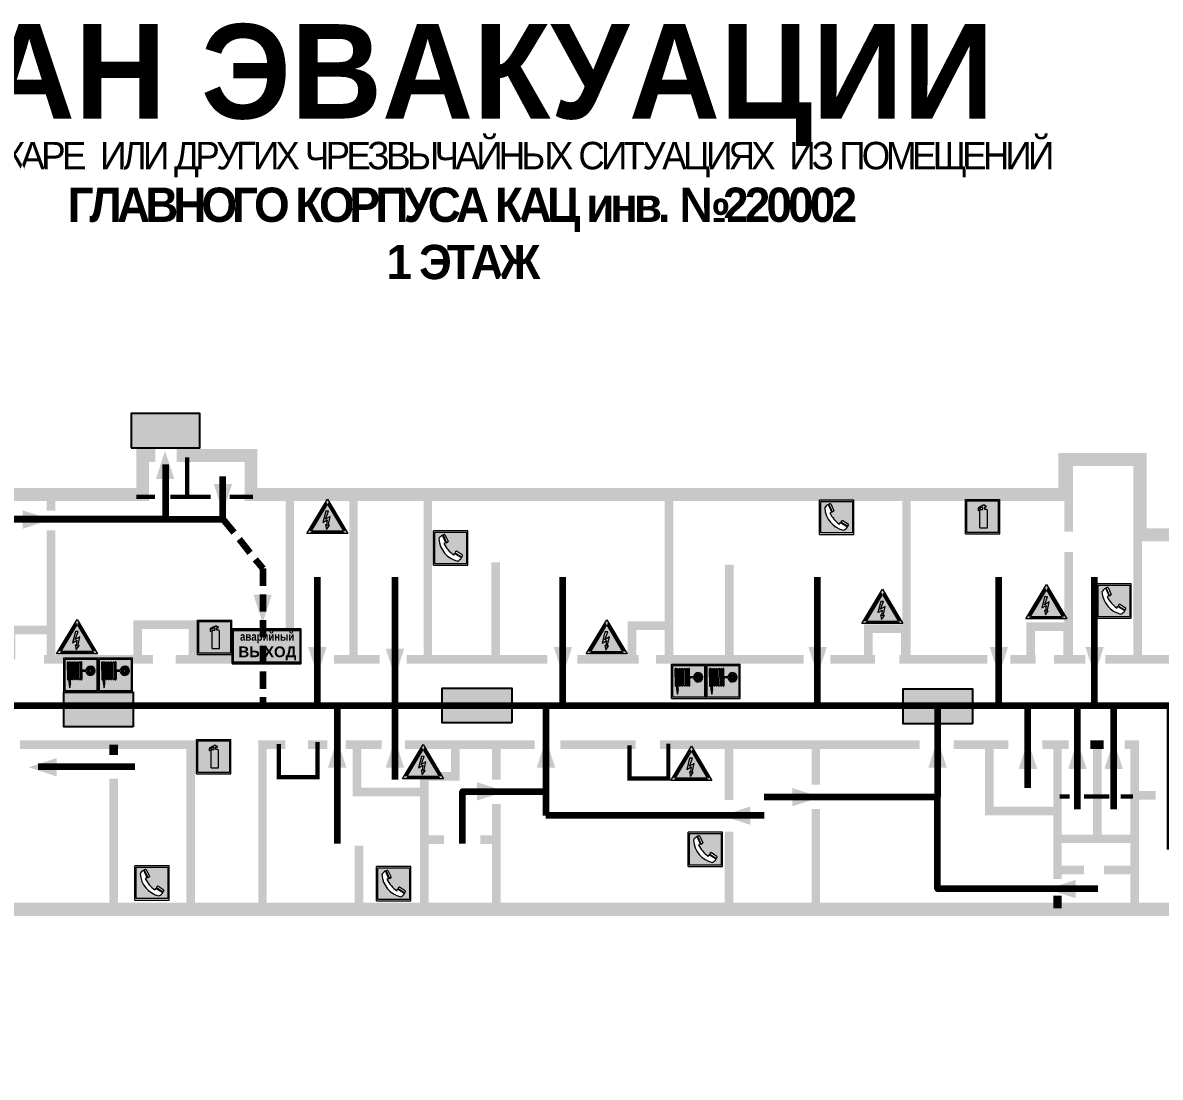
# Model space of a CAD drawing. Header units: millimetres. Extents: x 13810 to 67229, y 12374 to 21950.
# Drawn here: x 27227.8 to 27492.9, y 20007.4 to 20253.2 of the extents above; entities that cross this region are included whole.
import ezdxf

# ---------------------------------------------------------------- set-up
doc = ezdxf.new("R2010")
doc.units = ezdxf.units.MM
doc.linetypes.add('{ Wide Dash }', pattern=[12, 4, -2, 4, -2])
doc.layers.add('План_Штампы', color=7, linetype='Continuous')
doc.styles.add('обычный', font='arial.ttf')

# ---------------------------------------------------------------- blocks, each defined once
blk = doc.blocks.new('A$C7B4425F7')
at = {"true_color": 0xffffff}
blk.add_hatch(color=7, dxfattribs=at).paths.add_polyline_path([(0, 0), (-16, 0), (-16, -8), (0, -8)])
h = blk.add_hatch(color=126)
h.paths.add_polyline_path([(-0.2, -0.2), (-15.8, -0.2), (-15.8, -7.8), (-0.2, -7.8)])
h.paths.add_polyline_path([(-11.76, -2.03), (-11.76, -3.66), (-11.17, -3.66, -0.568275), (-11.17, -6.18), (-12.58, -6.18), (-12.58, -2.03)], flags=16)
h.paths.add_polyline_path([(-13.33, -4.12, -0.495768), (-13.59, -6.18), (-15.03, -6.18), (-15.03, -2.03), (-13.59, -2.03, -0.487973)], flags=16)
h.paths.add_polyline_path([(-10.25, -2.03), (-9.48, -2.03), (-9.48, -6.18), (-10.25, -6.18)], flags=16)
h.paths.add_polyline_path([(-13.84, -3.69), (-14.24, -3.69), (-14.24, -3.03), (-13.9, -3.03, -0.692621)], flags=0)
h.paths.add_polyline_path([(-9.15, -2.03), (-8.4, -2.03), (-8.04, -3.07), (-7.68, -2.03), (-6.93, -2.03), (-7.64, -4.1), (-6.93, -6.18), (-7.68, -6.18), (-8.04, -5.14), (-8.4, -6.18), (-9.15, -6.18), (-8.44, -4.1)], flags=16)
h.paths.add_polyline_path([(-11.76, -4.46), (-11.42, -4.46, -0.692621), (-11.36, -5.12), (-11.76, -5.12)], flags=0)
h.paths.add_polyline_path([(-13.9, -5.2), (-14.24, -5.2), (-14.24, -4.55), (-13.84, -4.55, -0.708038)], flags=0)
edge = h.paths.add_edge_path(flags=16)
edge.add_ellipse((-5.51, -4.08), major_axis=(0, 2.05), ratio=0.586184, start_angle=0, end_angle=360)
edge = h.paths.add_edge_path(flags=0)
edge.add_ellipse((-5.51, -4.08), major_axis=(0, 1.14), ratio=0.454828, start_angle=0, end_angle=360)
h.paths.add_polyline_path([(-4.13, -4.96, 0.377264), (-3.48, -4.52, 0.0555), (-3.16, -2.03), (-1.66, -2.03), (-1.66, -4.96), (-0.96, -4.96), (-0.96, -7.01), (-1.75, -7.01), (-1.75, -6.18), (-3.3, -6.18), (-3.3, -7.02), (-4.13, -7.02)], flags=16)
h.paths.add_polyline_path([(-2.73, -2.91), (-2.28, -2.91), (-2.28, -4.96), (-3.05, -4.96, 0.079136)], flags=0)
at = {"color": 126}
blk.add_lwpolyline([(-16, -8), (0, -8), (0, 0), (-16, 0)], close=True, dxfattribs=at)
blk = doc.blocks.new('A$C32E8229D')
at = {"true_color": 0xffffff}
blk.add_hatch(color=7, dxfattribs=at).paths.add_polyline_path([(0, 0), (0, -8), (16, -8), (16, 0)])
h = blk.add_hatch(color=126)
h.paths.add_polyline_path([(0.2, -0.2), (15.8, -0.2), (15.8, -7.8), (0.2, -7.8)])
h.paths.add_polyline_path([(13.49, -2.05), (12.08, -2.05), (11.37, -2.63, 0.162397), (11.29, -2.84), (11.29, -3.63), (10.35, -3.63), (10.35, -4.05), (11.68, -4.05), (11.68, -3.48), (12.26, -4.28), (11.29, -5.1), (11.29, -6.78), (11.85, -6.78), (11.85, -5.44), (12.8, -4.64), (12.8, -5.94), (14.46, -5.94), (14.46, -5.39), (13.45, -5.39), (13.45, -3.97), (12.46, -2.59), (13.15, -2.59), (13.69, -3.34), (14.18, -3)], flags=16)
h.paths.add_polyline_path([(10.74, -1.82, 1), (11.8, -1.82, 1)], flags=16)
h.paths.add_polyline_path([(9.39, -3.59), (5.99, -3.59), (6.56, -3.03), (5.91, -3.03), (5.1, -3.83), (5.91, -4.64), (6.56, -4.64), (5.99, -4.09), (9.39, -4.09)], flags=16)
h.paths.add_polyline_path([(4.29, -1.08), (1.72, -1.08), (1.72, -6.6), (4.29, -6.6)], flags=16)
at = {"color": 126}
blk.add_lwpolyline([(16, -8), (0, -8), (0, 0), (16, 0)], close=True, dxfattribs=at)
blk = doc.blocks.new('A$C456E1F9C')
at = {"lineweight": 5}
h = blk.add_hatch(color=242, dxfattribs=at)
h.paths.add_polyline_path([(0.51, -1.47), (0.51, -13.26), (12.29, -13.26), (12.29, -1.47)])
h.paths.add_polyline_path([(5.42, -4.95, -0.254479), (4.78, -5.4), (3.52, -2.53, -0.209735), (4.23, -2.4)], flags=16)
h.paths.add_polyline_path([(8.53, -8.6), (10.87, -10.17), (10.54, -10.76), (8.03, -9.13, -0.192251)], flags=16)
h.paths.add_polyline_path([(4.61, -5.49, 0.005518), (3.87, -5.72, 0.128647), (7.49, -10.01, 0.00809), (7.83, -9.33), (10.47, -10.97, -0.16736), (8.99, -12.25, -0.327862), (1.95, -3.95, -0.166952), (3.36, -2.62)], flags=16)
at = {"color": 242, "lineweight": 5}
for p, q in [((0, -13.77), (0, -0.97)), ((12.8, -0.97), (0, -0.97)), ((4.61, -5.49), (3.36, -2.62)), ((3.52, -2.53), (4.78, -5.4)), ((4.23, -2.4), (5.42, -4.95)), ((12.8, -13.77), (12.8, -0.97)), ((7.83, -9.33), (10.47, -10.97)), ((8.03, -9.13), (10.54, -10.76)), ((10.81, -10.12), (8.53, -8.6)), ((10.54, -10.76), (10.8, -10.3)), ((10.8, -10.3), (10.81, -10.12)), ((0, -13.77), (12.8, -13.77))]:
    blk.add_line(p, q, dxfattribs=at)
blk.add_lwpolyline([(0.51, -1.47), (12.29, -1.47), (12.29, -13.26), (0.51, -13.26)], close=True, dxfattribs=at)
for centre, radius, start, end in [((4.59, -5.34), 2.99, 114.2845, 152.1974), ((11.12, -3.31), 9.19, 183.9915, 256.6009), ((4.02, -3.27), 0.891, 76.3284, 123.7092), ((14.98, -39.1), 35.17, 107.1487, 108.4135), ((13.86, -0.94), 11.08, 205.5536, 234.8762), ((4.68, -4.59), 0.824, 276.9621, 334.0723), ((-13.31, 0.8), 23.44, 332.5487, 334.4027), ((8.94, -9.5), 0.989, 114.4092, 157.9388), ((7.87, -9.46), 3, 291.9291, 329.9329)]:
    blk.add_arc(centre, radius, start, end, dxfattribs=at)
blk = doc.blocks.new('A$C37112FD5')
at = {"true_color": 0xf5f5ff}
h = blk.add_hatch(color=7, dxfattribs=at)
h.dxf.hatch_style = 1
h.paths.add_polyline_path([(12.8, -7.4), (0, -7.4), (0, -20.2), (12.8, -20.2)])
h.paths.add_polyline_path([(12.29, -7.91), (12.29, -19.69), (0.51, -19.69), (0.51, -7.91)], flags=16)
h.paths.add_polyline_path([(4.98, -9.04, -0.42597), (5.17, -9.22), (5.17, -12.25), (5.17, -15.29, -0.432244), (4.98, -15.47), (4.83, -15.47, -0.42597), (4.64, -15.29), (4.64, -12.25), (4.64, -9.22, -0.432244), (4.83, -9.04)], flags=0)
h.paths.add_polyline_path([(4.28, -9.22), (4.28, -12.25), (4.28, -15.29, -0.432244), (4.09, -15.47), (3.94, -15.47, -0.42597), (3.75, -15.29), (3.75, -12.25), (3.75, -9.22, -0.432244), (3.94, -9.04), (4.09, -9.04, -0.42597)], flags=0)
h.paths.add_polyline_path([(5.72, -9.04), (5.87, -9.04, -0.42597), (6.06, -9.22), (6.06, -12.25), (6.06, -15.29, -0.432244), (5.87, -15.47), (5.72, -15.47, -0.42597), (5.53, -15.29), (5.53, -12.25), (5.53, -9.22, -0.432244)], flags=0)
h.paths.add_polyline_path([(6.42, -8.9), (6.5, -8.9, -0.42597), (6.69, -9.08), (6.69, -12.03), (8.21, -12.03, -15.824349), (8.21, -12.47), (6.69, -12.47), (6.69, -15.42, -0.432244), (6.5, -15.6), (6.42, -15.6)], flags=0)
h.paths.add_polyline_path([(3.39, -9.22), (3.39, -12.25), (3.39, -15.29, -0.432244), (3.2, -15.47), (3.05, -15.47, -0.42597), (2.85, -15.29), (2.85, -12.25), (2.85, -9.22, -0.432244), (3.05, -9.04), (3.2, -9.04, -0.42597)], flags=0)
h.paths.add_polyline_path([(2.5, -9.22), (2.5, -16.71), (1.96, -16.71), (1.96, -9.22, -0.432244), (2.15, -9.04), (2.31, -9.04, -0.42597)], flags=0)
h.paths.add_polyline_path([(1.61, -8.9), (1.61, -15.6), (1.57, -15.6, -0.42597), (1.37, -15.42), (1.37, -12.03), (1.37, -9.09, -0.432244), (1.57, -8.9)], flags=0)
h.paths.add_polyline_path([(9.76, -10.81), (9.76, -12.03), (8.49, -12.03, -0.336371)], flags=0)
h.paths.add_polyline_path([(8.49, -12.47), (9.76, -12.47), (9.76, -13.7, -0.336371)], flags=0)
h.paths.add_polyline_path([(10.11, -10.81, -0.336371), (11.38, -12.03), (10.11, -12.03)], flags=0)
h.paths.add_polyline_path([(10.11, -12.47), (11.38, -12.47, -0.336371), (10.11, -13.7)], flags=0)
h.paths.add_polyline_path([(2.5, -16.84), (2.5, -17.05), (1.97, -17.05), (1.97, -16.84)], flags=0)
h.paths.add_polyline_path([(2.5, -17.24, -0.033778), (2.24, -18.6, -0.033778), (1.97, -17.24)], flags=0)
h = blk.add_hatch(color=242)
h.dxf.hatch_style = 1
h.paths.add_polyline_path([(12.29, -7.91), (0.51, -7.91), (0.51, -19.69), (12.29, -19.69)])
h.paths.add_polyline_path([(6.42, -15.6), (6.42, -8.9), (6.5, -8.9, -0.42597), (6.69, -9.08), (6.69, -12.03), (8.21, -12.03, -15.824349), (8.21, -12.47), (6.69, -12.47), (6.69, -15.42, -0.432244), (6.5, -15.6)], flags=16)
h.paths.add_polyline_path([(5.87, -15.47), (5.72, -15.47, -0.42597), (5.53, -15.29), (5.53, -12.25), (5.53, -9.22, -0.432244), (5.72, -9.04), (5.87, -9.04, -0.42597), (6.06, -9.22), (6.06, -12.25), (6.06, -15.29, -0.432244)], flags=16)
h.paths.add_polyline_path([(4.98, -15.47), (4.83, -15.47, -0.42597), (4.64, -15.29), (4.64, -12.25), (4.64, -9.22, -0.432244), (4.83, -9.04), (4.98, -9.04, -0.42597), (5.17, -9.22), (5.17, -12.25), (5.17, -15.29, -0.432244)], flags=16)
h.paths.add_polyline_path([(4.09, -15.47), (3.94, -15.47, -0.42597), (3.75, -15.29), (3.75, -12.25), (3.75, -9.22, -0.432244), (3.94, -9.04), (4.09, -9.04, -0.42597), (4.28, -9.22), (4.28, -12.25), (4.28, -15.29, -0.432244)], flags=16)
h.paths.add_polyline_path([(3.2, -15.47), (3.05, -15.47, -0.42597), (2.85, -15.29), (2.85, -12.25), (2.85, -9.22, -0.432244), (3.05, -9.04), (3.2, -9.04, -0.42597), (3.39, -9.22), (3.39, -12.25), (3.39, -15.29, -0.432244)], flags=16)
h.paths.add_polyline_path([(2.5, -17.05), (1.97, -17.05), (1.97, -16.84), (2.5, -16.84)], flags=16)
h.paths.add_polyline_path([(2.5, -17.24, -0.033778), (2.24, -18.6, -0.033778), (1.97, -17.24)], flags=16)
h.paths.add_polyline_path([(2.5, -16.71), (1.96, -16.71), (1.96, -9.22, -0.432244), (2.15, -9.04), (2.31, -9.04, -0.42597), (2.5, -9.22)], flags=16)
h.paths.add_polyline_path([(1.61, -15.6), (1.57, -15.6, -0.42597), (1.37, -15.42), (1.37, -12.03), (1.37, -9.09, -0.432244), (1.57, -8.9), (1.61, -8.9)], flags=16)
h.paths.add_polyline_path([(8.49, -12.47), (9.76, -12.47), (9.76, -13.7, -0.336371)], flags=0)
h.paths.add_polyline_path([(10.11, -13.7), (10.11, -12.47), (11.38, -12.47, -0.336371)], flags=0)
h.paths.add_polyline_path([(8.49, -12.03, -0.336371), (9.76, -10.81), (9.76, -12.03)], flags=0)
h.paths.add_polyline_path([(10.11, -12.03), (10.11, -10.81, -0.336371), (11.38, -12.03)], flags=0)
h = blk.add_hatch(color=7, dxfattribs=at)
h.dxf.hatch_style = 1
h.paths.add_polyline_path([(1.61, -8.9), (1.57, -8.9, 0.432244), (1.37, -9.09), (1.37, -12.03), (1.37, -15.42, 0.42597), (1.57, -15.6), (1.61, -15.6)])
h.paths.add_polyline_path([(2.5, -9.22, 0.42597), (2.31, -9.04), (2.15, -9.04, 0.432244), (1.96, -9.22), (1.96, -16.71), (2.5, -16.71)])
h.paths.add_polyline_path([(2.5, -16.84), (1.97, -16.84), (1.97, -17.05), (2.5, -17.05)])
h.paths.add_polyline_path([(2.5, -17.24), (1.97, -17.24, 0.033778), (2.24, -18.6, 0.033778)])
h.paths.add_polyline_path([(3.39, -12.25), (3.39, -9.22, 0.42597), (3.2, -9.04), (3.05, -9.04, 0.432244), (2.85, -9.22), (2.85, -12.25), (2.85, -15.29, 0.42597), (3.05, -15.47), (3.2, -15.47, 0.432244), (3.39, -15.29)])
h.paths.add_polyline_path([(4.28, -12.25), (4.28, -9.22, 0.42597), (4.09, -9.04), (3.94, -9.04, 0.432244), (3.75, -9.22), (3.75, -12.25), (3.75, -15.29, 0.42597), (3.94, -15.47), (4.09, -15.47, 0.432244), (4.28, -15.29)])
h.paths.add_polyline_path([(5.17, -12.25), (5.17, -9.22, 0.42597), (4.98, -9.04), (4.83, -9.04, 0.432244), (4.64, -9.22), (4.64, -12.25), (4.64, -15.29, 0.42597), (4.83, -15.47), (4.98, -15.47, 0.432244), (5.17, -15.29)])
h.paths.add_polyline_path([(6.06, -12.25), (6.06, -9.22, 0.42597), (5.87, -9.04), (5.72, -9.04, 0.432244), (5.53, -9.22), (5.53, -12.25), (5.53, -15.29, 0.42597), (5.72, -15.47), (5.87, -15.47, 0.432244), (6.06, -15.29)])
h.paths.add_polyline_path([(6.69, -12.47), (8.21, -12.47, 15.824349), (8.21, -12.03), (6.69, -12.03), (6.69, -9.08, 0.42597), (6.5, -8.9), (6.42, -8.9), (6.42, -15.6), (6.5, -15.6, 0.432244), (6.69, -15.42)])
h.paths.add_polyline_path([(8.49, -12.47), (9.76, -12.47), (9.76, -13.7, -0.336371)], flags=16)
h.paths.add_polyline_path([(8.49, -12.03, -0.336371), (9.76, -10.81), (9.76, -12.03)], flags=16)
h.paths.add_polyline_path([(10.11, -12.47), (11.38, -12.47, -0.336371), (10.11, -13.7)], flags=16)
h.paths.add_polyline_path([(10.11, -12.03), (10.11, -10.81, -0.336371), (11.38, -12.03)], flags=16)
h = blk.add_hatch(color=242)
h.dxf.hatch_style = 1
h.paths.add_polyline_path([(9.76, -10.81, 0.336371), (8.49, -12.03), (9.76, -12.03)])
h.paths.add_polyline_path([(10.11, -10.81), (10.11, -12.03), (11.38, -12.03, 0.336371)])
h.paths.add_polyline_path([(11.38, -12.47), (10.11, -12.47), (10.11, -13.7, 0.336371)])
h.paths.add_polyline_path([(9.76, -12.47), (8.49, -12.47, 0.336371), (9.76, -13.7)])
at = {"color": 242, "lineweight": 5}
for p, q in [((0, -20.2), (0, -7.4)), ((0, -7.4), (12.8, -7.4)), ((12.8, -20.2), (12.8, -7.4)), ((1.37, -12.03), (1.37, -9.08)), ((1.37, -12.03), (1.37, -15.42)), ((1.57, -8.9), (1.61, -8.9)), ((1.61, -8.9), (1.61, -15.6)), ((1.96, -16.71), (1.96, -9.22)), ((2.15, -9.04), (2.31, -9.04)), ((2.5, -16.71), (2.5, -9.22)), ((2.85, -12.25), (2.85, -9.22)), ((2.85, -12.25), (2.85, -15.29)), ((3.05, -9.04), (3.2, -9.04)), ((3.39, -12.25), (3.39, -9.22)), ((3.39, -12.25), (3.39, -15.29)), ((3.75, -12.25), (3.75, -9.22)), ((3.75, -12.25), (3.75, -15.29)), ((3.94, -9.04), (4.09, -9.04)), ((4.28, -12.25), (4.28, -9.22)), ((4.28, -12.25), (4.28, -15.29)), ((4.64, -12.25), (4.64, -9.22)), ((4.64, -12.25), (4.64, -15.29)), ((4.83, -9.04), (4.98, -9.04)), ((5.17, -12.25), (5.17, -9.22)), ((5.17, -12.25), (5.17, -15.29)), ((5.53, -12.25), (5.53, -9.22)), ((5.53, -12.25), (5.53, -15.29)), ((5.72, -9.04), (5.87, -9.04)), ((6.06, -12.25), (6.06, -9.22)), ((6.06, -12.25), (6.06, -15.29)), ((6.42, -8.9), (6.42, -15.6)), ((6.5, -8.9), (6.42, -8.9)), ((6.69, -12.03), (6.69, -9.08)), ((8.21, -12.03), (6.69, -12.03)), ((8.21, -12.47), (6.69, -12.47)), ((6.69, -12.47), (6.69, -15.42)), ((9.76, -12.03), (8.49, -12.03)), ((9.76, -12.47), (8.49, -12.47)), ((9.76, -10.81), (9.76, -12.03)), ((9.76, -12.47), (9.76, -13.7)), ((10.11, -10.81), (10.11, -12.03)), ((11.38, -12.03), (10.11, -12.03)), ((11.38, -12.47), (10.11, -12.47)), ((10.11, -12.47), (10.11, -13.7)), ((1.57, -15.6), (1.61, -15.6)), ((1.96, -16.71), (2.5, -16.71)), ((1.97, -16.84), (2.5, -16.84)), ((1.97, -17.05), (1.97, -16.84)), ((2.5, -16.84), (2.5, -17.05)), ((3.05, -15.47), (3.2, -15.47)), ((3.94, -15.47), (4.09, -15.47)), ((4.83, -15.47), (4.98, -15.47)), ((5.72, -15.47), (5.87, -15.47)), ((6.42, -15.6), (6.5, -15.6)), ((0, -20.2), (12.8, -20.2)), ((2.5, -17.05), (1.97, -17.05)), ((1.97, -17.24), (2.5, -17.24))]:
    blk.add_line(p, q, dxfattribs=at)
blk.add_lwpolyline([(0.51, -7.91), (12.29, -7.91), (12.29, -19.69), (0.51, -19.69)], close=True, dxfattribs=at)
for centre, radius, start, end in [((1.56, -9.09), 0.182, 87.1027, 180.6071), ((2.15, -9.22), 0.182, 87.1027, 180.6071), ((2.32, -9.22), 0.182, 359.3929, 92.8973), ((3.04, -9.22), 0.182, 87.1027, 180.6071), ((3.21, -9.22), 0.182, 359.3929, 92.8973), ((3.93, -9.22), 0.182, 87.1027, 180.6071), ((4.1, -9.22), 0.182, 359.3929, 92.8973), ((4.82, -9.22), 0.182, 87.1027, 180.6071), ((4.99, -9.22), 0.182, 359.3929, 92.8973), ((5.71, -9.22), 0.182, 87.1027, 180.6071), ((5.88, -9.22), 0.182, 359.3929, 92.8973), ((6.51, -9.09), 0.182, 359.3929, 92.8973), ((9.93, -12.25), 1.74, 187.2319, 172.7681), ((9.93, -12.25), 1.46, 96.9927, 171.3585), ((9.93, -12.25), 1.46, 188.6415, 263.0073), ((9.93, -12.25), 1.46, 8.6415, 83.0073), ((9.93, -12.25), 1.46, 276.9927, 351.3585), ((1.56, -15.42), 0.182, 179.3929, 272.8973), ((3.04, -15.29), 0.182, 179.3929, 272.8973), ((3.21, -15.29), 0.182, 267.1027, 0.6071), ((3.93, -15.29), 0.182, 179.3929, 272.8973), ((4.1, -15.29), 0.182, 267.1027, 0.6071), ((4.82, -15.29), 0.182, 179.3929, 272.8973), ((4.99, -15.29), 0.182, 267.1027, 0.6071), ((5.71, -15.29), 0.182, 179.3929, 272.8973), ((5.88, -15.29), 0.182, 267.1027, 0.6071), ((6.51, -15.42), 0.182, 267.1027, 0.6071), ((12.17, -15.98), 10.27, 187.041, 194.7793), ((-7.7, -15.98), 10.27, 345.2207, 352.959)]:
    blk.add_arc(centre, radius, start, end, dxfattribs=at)
blk = doc.blocks.new('A$C3AD82952')
at = {"true_color": 0xf5f5ff}
h = blk.add_hatch(color=7, dxfattribs=at)
h.dxf.hatch_style = 1
h.paths.add_polyline_path([(8.21, 8.73, 0.414214), (7.89, 9.05), (7.22, 9.05), (7.22, 9.92), (7.59, 9.92, 1), (7.57, 10.36), (7.22, 10.36), (7.22, 10.6), (6.43, 10.6), (6.43, 10.36), (6.01, 10.36), (4.74, 9.59), (4.74, 8.69), (4.98, 8.73), (4.98, 9.26), (6.12, 9.91), (6.43, 9.91), (6.43, 9.05), (5.76, 9.05, 0.414214), (5.44, 8.73), (5.44, 2.2), (8.21, 2.2)], flags=0)
h.paths.add_polyline_path([(12.8, 12.8), (0, 12.8), (0, 0), (12.8, 0)])
h.paths.add_polyline_path([(0.51, 12.29), (12.29, 12.29), (12.29, 0.51), (0.51, 0.51)], flags=16)
h.paths.add_polyline_path([(4.74, 9.59), (6.01, 10.36), (6.43, 10.36), (6.43, 10.6), (7.22, 10.6), (7.22, 10.36), (7.59, 10.36, -0.94586), (7.59, 9.92), (7.22, 9.92), (7.22, 9.05), (7.89, 9.05, -0.414214), (8.21, 8.73), (8.21, 2.2), (5.44, 2.2), (5.44, 8.73, -0.414214), (5.76, 9.05), (6.43, 9.05), (6.43, 9.91), (6.12, 9.91), (4.98, 9.26), (4.98, 8.73), (4.74, 8.69)], flags=0)
h = blk.add_hatch(color=242)
h.dxf.hatch_style = 1
h.paths.add_polyline_path([(12.29, 12.29), (0.51, 12.29), (0.51, 0.51), (12.29, 0.51)])
h.paths.add_polyline_path([(4.74, 8.69), (4.74, 9.59), (6.01, 10.36), (6.43, 10.36), (6.43, 10.6), (7.22, 10.6), (7.22, 10.36), (7.59, 10.36, -0.94586), (7.59, 9.92), (7.22, 9.92), (7.22, 9.05), (7.89, 9.05, -0.414214), (8.21, 8.73), (8.21, 2.2), (5.44, 2.2), (5.44, 8.73, -0.414214), (5.76, 9.05), (6.43, 9.05), (6.43, 9.91), (6.12, 9.91), (4.98, 9.26), (4.98, 8.73)], flags=16)
h = blk.add_hatch(color=7, dxfattribs=at)
h.dxf.hatch_style = 1
h.paths.add_polyline_path([(8.21, 8.73, 0.414214), (7.89, 9.05), (7.22, 9.05), (7.22, 9.92), (7.59, 9.92, 1), (7.57, 10.36), (7.22, 10.36), (7.22, 10.6), (6.43, 10.6), (6.43, 10.36), (6.01, 10.36), (4.74, 9.59), (4.74, 8.69), (4.98, 8.73), (4.98, 9.26), (6.12, 9.91), (6.43, 9.91), (6.43, 9.05), (5.76, 9.05, 0.414214), (5.44, 8.73), (5.44, 2.2), (8.21, 2.2)])
at = {"color": 242, "lineweight": 5}
for p, q in [((0, 0), (0, 12.8)), ((0, 12.8), (12.8, 12.8)), ((12.8, 0), (12.8, 12.8)), ((6.01, 10.36), (4.74, 9.59)), ((4.74, 9.59), (4.74, 8.69)), ((4.74, 8.69), (4.98, 8.73)), ((4.98, 9.26), (6.12, 9.91)), ((4.98, 8.73), (4.98, 9.26)), ((5.44, 2.2), (5.44, 8.73)), ((5.76, 9.05), (6.43, 9.05)), ((6.01, 10.36), (6.43, 10.36)), ((6.12, 9.91), (6.43, 9.91)), ((7.22, 10.6), (6.43, 10.6)), ((6.43, 10.6), (6.43, 10.36)), ((6.43, 9.91), (6.43, 9.05)), ((7.22, 10.36), (7.22, 10.6)), ((7.59, 10.36), (7.22, 10.36)), ((7.22, 9.05), (7.22, 9.92)), ((7.59, 9.92), (7.22, 9.92)), ((7.89, 9.05), (7.22, 9.05)), ((8.21, 2.2), (8.21, 8.73)), ((0, 0), (12.8, 0)), ((5.44, 2.2), (8.21, 2.2))]:
    blk.add_line(p, q, dxfattribs=at)
blk.add_lwpolyline([(0.51, 12.29), (12.29, 12.29), (12.29, 0.51), (0.51, 0.51)], close=True, dxfattribs=at)
for centre, radius, start, end in [((5.76, 8.73), 0.32, 90, 180), ((7.58, 10.14), 0.223, 273.1875, 86.8125), ((7.89, 8.73), 0.32, 0, 90)]:
    blk.add_arc(centre, radius, start, end, dxfattribs=at)
blk = doc.blocks.new('A$C3E6D3DDE')
at = {"lineweight": 5}
h = blk.add_hatch(color=40, dxfattribs=at)
h.paths.add_polyline_path([(24.1, 1.45), (16.46, -11.35), (31.74, -11.35)])
h.paths.add_polyline_path([(24.09, -0.46), (30.03, -10.41), (18.14, -10.41)], flags=16)
h.paths.add_polyline_path([(24.54, -3.08), (23.41, -6.02), (25.13, -5.01), (24.33, -8.5), (24.82, -8.27), (23.79, -9.86), (23.4, -8.04), (23.8, -8.43), (24.04, -6.29), (22.39, -7.25), (23.44, -3.08)], flags=0)
h = blk.add_hatch(color=256, dxfattribs=at)
h.paths.add_polyline_path([(24.37, 0.03, 0.567511), (23.82, 0.03), (17.59, -10.4, 0.582454), (17.86, -10.88), (30.32, -10.88, 0.582149), (30.6, -10.4)])
h.paths.add_polyline_path([(24.09, -0.46), (18.14, -10.41), (30.03, -10.41)], flags=16)
h.paths.add_polyline_path([(24.54, -3.08), (23.41, -6.02), (25.13, -5.01), (24.33, -8.5), (24.82, -8.27), (23.79, -9.86), (23.4, -8.04), (23.8, -8.43), (24.04, -6.29), (22.39, -7.25), (23.44, -3.08)], flags=0)
h = blk.add_hatch(color=40, dxfattribs=at)
h.paths.add_polyline_path([(24.09, -0.46), (18.14, -10.41), (30.03, -10.41)])
h.paths.add_polyline_path([(24.82, -8.27), (23.79, -9.86), (23.4, -8.04), (23.8, -8.43), (24.04, -6.29), (22.39, -7.25), (23.44, -3.08), (24.54, -3.08), (23.41, -6.02), (25.13, -5.01), (24.33, -8.5)], flags=16)
at = {"color": 40, "lineweight": 5}
for p, q in [((16.46, -11.35), (24.1, 1.45)), ((24.1, 1.45), (31.74, -11.35))]:
    blk.add_line(p, q, dxfattribs=at)
at = {"lineweight": 5}
for p, q in [((17.59, -10.4), (23.82, 0.03)), ((24.37, 0.03), (30.6, -10.4)), ((18.14, -10.41), (24.09, -0.46)), ((23.44, -3.08), (22.39, -7.25)), ((23.41, -6.02), (24.54, -3.08)), ((24.54, -3.08), (23.44, -3.08)), ((24.09, -0.46), (30.03, -10.41)), ((22.39, -7.25), (24.04, -6.29)), ((23.8, -8.43), (23.4, -8.04)), ((23.4, -8.04), (23.79, -9.86)), ((25.13, -5.01), (23.41, -6.02)), ((23.79, -9.86), (24.82, -8.27)), ((24.04, -6.29), (23.8, -8.43)), ((24.33, -8.5), (25.13, -5.01)), ((24.82, -8.27), (24.33, -8.5)), ((17.86, -10.88), (30.32, -10.88)), ((18.14, -10.41), (30.03, -10.41))]:
    blk.add_line(p, q, dxfattribs=at)
at = {"color": 50, "lineweight": 5}
blk.add_line((31.74, -11.35), (16.46, -11.35), dxfattribs=at)
blk = doc.blocks.new('A$C41C009D9')
at = {"true_color": 0xffffff}
blk.add_hatch(color=7, dxfattribs=at).paths.add_polyline_path([(0, 8), (-16, 8), (-16, 0), (0, 0)])
h = blk.add_hatch(color=126)
h.dxf.hatch_style = 1
h.paths.add_polyline_path([(-15.8, 7.8), (-15.8, 0.2), (-0.2, 0.2), (-0.2, 7.8)])
at = {"color": 126}
for points in [[(-16, 0), (0, 0), (0, 8), (-16, 8)], [(-16, 0), (0, 0), (0, 8), (-16, 8)], [(-15.8, 7.8), (-0.2, 7.8), (-0.2, 0.2), (-15.8, 0.2)]]:
    blk.add_lwpolyline(points, close=True, dxfattribs=at)
at = {"color": 7, "true_color": 0xffffff, "insert": (-15.8, 7.3), "char_height": 2.5, "width": 15.5999, "attachment_point": 1, "style": 'обычный'}
blk.add_mtext('\\pi1.6133;{\\fArial|b1|i0|c204|p34;\\H0.8x;\\W0.8;аварийный\\H1.25x;\\W1;\\P\\pi1.2327;ВЫХОД}', dxfattribs=at)

msp = doc.modelspace()

# ---------------------------------------------------------------- linework, layer by layer
at = {"lineweight": 100}
for points, const_width, elevation in [([(27258.76, 20152.3), (27255.8, 20152.3), (27255.8, 20143.23), (27109, 20143.23), (27109, 20162.68), (27140.18, 20162.68), (27140.18, 20164.17)], 3, 3), ([(27101.19, 20025.47), (27126.15, 20025.47), (27126.15, 20016.61), (27143.11, 20016.61), (27143.11, 20046.48), (27546.81, 20046.48), (27546.81, 20008.9), (27604.86, 20008.9), (27604.86, 20101.61), (27554.21, 20101.61), (27554.21, 20151.4), (27550.98, 20151.4)], 3, 3), ([(27544.18, 20151.4), (27533.88, 20151.4), (27533.88, 20133.81), (27488.27, 20133.81), (27488.27, 20151.4), (27470.67, 20151.4), (27470.67, 20143.23), (27281.05, 20143.23), (27281.05, 20152.3), (27263.75, 20152.3)], 3, 3), ([(27487.66, 20151.4), (27487.66, 20104.83)], 2, 3), ([(27234.43, 20143.23), (27234.43, 20139.49)], 2, 3), ([(27290.08, 20104.83), (27290.08, 20143.23)], 2, 6), ([(27322.24, 20104.83), (27322.24, 20143.32)], 2, 3), ([(27433.77, 20104.83), (27433.77, 20143.26)], 2, 3), ([(27304.91, 20104.83), (27304.91, 20142.41)], 2, 3), ([(27378.43, 20104.83), (27378.43, 20142.98)], 2, 3), ([(27234.43, 20105.49), (27234.43, 20134.9)], 2, 3), ([(27338.06, 20104.83), (27338.06, 20127.46)], 2, 3), ([(27392.48, 20104.83), (27392.48, 20126.86)], 2, 3), ([(27480.1, 20104.83), (27504.85, 20104.83), (27504.85, 20117.47)], 2, 3), ([(27225.09, 20104.83), (27225.09, 20111.66), (27234.43, 20111.66), (27234.43, 20115.95)], 2, 3), ([(27254.61, 20105.85), (27254.61, 20112.89), (27267.52, 20112.89), (27267.52, 20105.19)], 2, 3), ([(27369.83, 20105.85), (27369.83, 20112.68), (27378.41, 20112.68), (27378.41, 20105.2)], 2, 3), ([(27424.9, 20105.15), (27424.9, 20111.98), (27433.48, 20111.98), (27433.48, 20104.49)], 2, 3), ([(27462.73, 20105.6), (27462.73, 20112.43), (27471.31, 20112.43), (27471.31, 20104.94)], 2, 3), ([(27232.82, 20104.83), (27258.17, 20104.83)], 2, 3), ([(27263.5, 20104.83), (27281.75, 20104.83)], 2, 3), ([(27286.91, 20104.83), (27292.4, 20104.83)], 2, 3), ([(27300.38, 20104.83), (27311.01, 20104.83)], 2, 3), ([(27317.29, 20104.83), (27350.08, 20104.83)], 2, 3), ([(27357.06, 20104.83), (27371.35, 20104.83)], 2, 3), ([(27375.42, 20104.83), (27409.79, 20104.83)], 2, 3), ([(27416.02, 20104.83), (27426.41, 20104.83)], 2, 3), ([(27432.08, 20104.83), (27452.61, 20104.83)], 2, 3), ([(27457.97, 20104.83), (27463.85, 20104.83)], 2, 3), ([(27468.13, 20104.83), (27475.45, 20104.83)], 2, 3), ([(27227.2, 20084.93), (27267, 20084.93), (27267, 20046.67)], 2, 3), ([(27249.03, 20084.93), (27249.03, 20082.53)], 2, 3), ([(27283.71, 20046.67), (27283.71, 20084.93), (27289.03, 20084.93)], 2, 3), ([(27294.34, 20084.93), (27298.81, 20084.93)], 2, 3), ([(27303.11, 20084.93), (27311.51, 20084.93)], 2, 3), ([(27305.73, 20084.93), (27305.73, 20073.9), (27321.45, 20073.9), (27321.45, 20077.55), (27328.64, 20077.55), (27328.64, 20084.93)], 2, 3), ([(27316.95, 20084.93), (27347.11, 20084.93)], 2, 3), ([(27338.23, 20084.93), (27338.23, 20076.78)], 2, 3), ([(27353.13, 20084.93), (27370.68, 20084.93)], 2, 3), ([(27376.36, 20084.93), (27436.82, 20084.93)], 2, 3), ([(27392.44, 20084.93), (27392.44, 20072.06)], 2, 3), ([(27412.65, 20084.93), (27412.65, 20075.6)], 2, 3), ([(27444.76, 20084.93), (27457.52, 20084.93)], 2, 3), ([(27453.08, 20084.93), (27453.08, 20069.48), (27468.59, 20069.48)], 2, 3), ([(27465.46, 20084.93), (27471.53, 20084.93)], 2, 3), ([(27468.96, 20084.93), (27468.96, 20053.62)], 2, 3), ([(27476.61, 20084.93), (27479.74, 20084.93)], 2, 3), ([(27478.22, 20084.93), (27478.22, 20062.98)], 2, 3), ([(27484.59, 20084.93), (27486.97, 20084.93), (27486.97, 20046.42)], 2, 3), ([(27249.03, 20077.01), (27249.03, 20047.1)], 2, 3), ([(27321.45, 20073.9), (27321.45, 20045.99)], 2, 3), ([(27486.97, 20073.14), (27491.83, 20073.14)], 2, 3), ([(27334.51, 20062.8), (27338.23, 20062.8), (27338.23, 20071.11)], 2, 3), ([(27412.65, 20069.93), (27412.65, 20046.55)], 2, 3), ([(27392.44, 20064.62), (27392.44, 20046.37)], 2, 3), ([(27321.45, 20062.8), (27326.01, 20062.8)], 2, 3), ([(27338.23, 20062.8), (27338.23, 20046.34)], 2, 3), ([(27468.16, 20062.98), (27486.97, 20062.98)], 2, 3), ([(27468.96, 20055.7), (27475.16, 20055.7)], 2, 3), ([(27486.97, 20055.7), (27479.78, 20055.7)], 2, 3), ([(27468.96, 20049.72), (27468.96, 20046.75)], 2, 3), ([(27142.51, 20047.11), (27576.66, 20047.11), (27576.66, 20037.02)], 2, 3)]:
    msp.add_lwpolyline(points, dxfattribs=dict(at, const_width=const_width, elevation=elevation))
for points, const_width in [([(27266.17, 20142.72), (27266.17, 20151.88)], 1), ([(27471.55, 20150.77), (27471.55, 20134.6)], 2), ([(27254.32, 20142.72), (27258.65, 20142.72)], 1), ([(27262.27, 20142.72), (27271.66, 20142.72)], 1), ([(27276.07, 20142.72), (27281.53, 20142.72)], 1), ([(27471.55, 20129.81), (27471.55, 20104.83)], 2), ([(27287.5, 20085.08), (27287.5, 20077.37), (27296.52, 20077.37), (27296.52, 20085.54)], 1), ([(27369.26, 20084.73), (27369.26, 20077.02), (27378.28, 20077.02), (27378.28, 20085.19)], 1), ([(27469.45, 20072.86), (27471.78, 20072.86)], 1), ([(27475.17, 20072.86), (27481.04, 20072.86)], 1), ([(27483.67, 20072.86), (27486.53, 20072.86)], 1), ([(27306.18, 20047.23), (27306.18, 20061.38)], 2)]:
    msp.add_lwpolyline(points, dxfattribs=dict(at, const_width=const_width))
at = {"color": 126, "lineweight": 100, "true_color": 0x008754}
for points in [[(27261.09, 20150.26), (27261.09, 20137.46), (27221.77, 20137.46), (27274.5, 20137.46), (27274.5, 20147.44)], [(27296.5, 20094.05), (27296.5, 20123.98)], [(27314.56, 20123.98), (27314.56, 20076.79)], [(27353.71, 20094.05), (27353.71, 20123.98)], [(27413.07, 20094.05), (27413.07, 20123.98)], [(27455.3, 20094.05), (27455.3, 20123.98)], [(27477.62, 20094.05), (27477.62, 20123.98)], [(27097.71, 20094.05), (27495.1, 20094.05), (27495.1, 20060.52)], [(27301.1, 20094.05), (27301.1, 20061.9)], [(27349.76, 20094.05), (27349.76, 20068.42)], [(27441.02, 20094.05), (27441.02, 20072.69)], [(27461.99, 20094.05), (27461.99, 20074.89)], [(27473.52, 20094.05), (27473.52, 20069.89)], [(27481.98, 20094.05), (27481.98, 20069.89)], [(27253.96, 20079.79), (27231.45, 20079.79)], [(27330.35, 20061.9), (27330.35, 20074.04), (27349.76, 20074.04)], [(27441.02, 20072.69), (27400.64, 20072.69)], [(27478.38, 20051.31), (27441.02, 20051.31), (27441.02, 20073.3)], [(27400.64, 20068.42), (27349.76, 20068.42)]]:
    msp.add_lwpolyline(points, dxfattribs=at)
at = {"color": 126, "linetype": '{ Wide Dash }', "lineweight": 100, "true_color": 0x008754}
msp.add_lwpolyline([(27274.5, 20137.46), (27283.77, 20125.96), (27283.77, 20094.05)], dxfattribs=at)
at = {"layer": 'План_Штампы', "color": 126, "true_color": 0x008754}
for points in [[(27263.18, 20146.81), (27258.88, 20146.82), (27261.01, 20153.4)], [(27272.34, 20145.7), (27276.64, 20145.69), (27274.51, 20139.1)], [(27227.85, 20135.25), (27227.86, 20139.54), (27234.45, 20137.41)], [(27281.6, 20119.92), (27285.89, 20119.9), (27283.76, 20113.32)], [(27294.35, 20107.69), (27298.64, 20107.68), (27296.51, 20101.09)], [(27312.44, 20107.29), (27316.73, 20107.28), (27314.6, 20100.7)], [(27351.55, 20107.69), (27355.85, 20107.68), (27353.72, 20101.09)], [(27410.91, 20107.69), (27415.21, 20107.68), (27413.08, 20101.09)], [(27453.15, 20107.69), (27457.44, 20107.68), (27455.31, 20101.09)], [(27475.46, 20107.69), (27479.75, 20107.68), (27477.62, 20101.09)], [(27303.26, 20079.58), (27298.97, 20079.59), (27301.1, 20086.17)], [(27316.72, 20079.58), (27312.43, 20079.59), (27314.56, 20086.17)], [(27351.92, 20079.58), (27347.63, 20079.59), (27349.75, 20086.17)], [(27443.18, 20079.58), (27438.88, 20079.59), (27441.01, 20086.17)], [(27464.21, 20079.28), (27459.92, 20079.29), (27462.05, 20085.88)], [(27475.75, 20079.28), (27471.46, 20079.29), (27473.58, 20085.88)], [(27484.21, 20079.28), (27479.91, 20079.29), (27482.04, 20085.88)], [(27235.79, 20081.81), (27235.78, 20077.52), (27229.2, 20079.65)], [(27333.68, 20071.88), (27333.69, 20076.17), (27340.28, 20074.04)], [(27407.14, 20070.54), (27407.15, 20074.83), (27413.73, 20072.7)], [(27397.4, 20070.53), (27397.39, 20066.23), (27390.8, 20068.36)], [(27473.21, 20053.42), (27473.2, 20049.12), (27466.62, 20051.25)]]:
    msp.add_solid(points, dxfattribs=at)

# ---------------------------------------------------------------- block references
for name, p, xscale, yscale, zscale in [('A$C3E6D3DDE', (27283.79, 20141.26), 0.625, 0.625, 0.625), ('A$C456E1F9C', (27413.49, 20142.55, 3), 0.625, 0.625, 0.625), ('A$C3AD82952', (27447.49, 20134.09), 0.625, 0.625, 0.625), ('A$C456E1F9C', (27323.58, 20135.38, 3), 0.625, 0.625, 0.625), ('A$C3E6D3DDE', (27413.11, 20120.23), 0.625, 0.625, 0.625), ('A$C3E6D3DDE', (27451.31, 20121.31), 0.625, 0.625, 0.625), ('A$C456E1F9C', (27478.11, 20123.02, 3), 0.625, 0.625, 0.625), ('A$C3E6D3DDE', (27225.46, 20113.2), 0.625, 0.625, 0.625), ('A$C3AD82952', (27268.58, 20105.94), 0.625, 0.625, 0.625), ('A$C3E6D3DDE', (27348.86, 20113.15), 0.625, 0.625, 0.625), ('A$C37112FD5', (27237.41, 20109.8), 0.6249984004534781, 0.6249984004534781, 0.6249984004534781), ('A$C37112FD5', (27245.41, 20109.8), 0.6249984004534781, 0.6249984004534781, 0.6249984004534781), ('A$C37112FD5', (27379.02, 20108.28), 0.6249984004534781, 0.6249984004534781, 0.6249984004534781), ('A$C37112FD5', (27387.02, 20108.28), 0.6249984004534781, 0.6249984004534781, 0.6249984004534781), ('A$C3AD82952', (27268.35, 20078.11), 0.625, 0.625, 0.625), ('A$C3E6D3DDE', (27306.08, 20084.07), 0.625, 0.625, 0.625), ('A$C3E6D3DDE', (27368.59, 20083.68), 0.625, 0.625, 0.625), ('A$C456E1F9C', (27382.91, 20065.14, 3), 0.625, 0.625, 0.625), ('A$C456E1F9C', (27253.97, 20057.32, 3), 0.625, 0.625, 0.625), ('A$C456E1F9C', (27310.3, 20057.12, 3), 0.625, 0.625, 0.625)]:
    msp.add_blockref(name, p, dxfattribs=dict(xscale=xscale, yscale=yscale, zscale=zscale))
msp.add_blockref('A$C41C009D9', (27292.68, 20103.84))
at = {"layer": 'План_Штампы'}
msp.add_blockref('A$C7B4425F7', (27269.1, 20162.08), dxfattribs=at)
at = {"layer": 'План_Штампы', "color": 126, "true_color": 0x008754, "xscale": 1.012510887696, "yscale": 1.012510887696, "zscale": 1.012510887696, "rotation": 359.9978653237144}
for p in [(27237.41, 20097.17), (27325.58, 20098.09), (27432.98, 20097.9)]:
    msp.add_blockref('A$C32E8229D', p, dxfattribs=at)

# ---------------------------------------------------------------- texts
at = {"lineweight": 0, "insert": (27176.96, 20252.86), "char_height": 22, "width": 493.8901, "attachment_point": 1, "style": 'обычный'}
msp.add_mtext('{\\fProxima Nova Rg|b1|i0|c204|p2;ПЛАН ЭВАКУАЦИИ}', dxfattribs=at)
at = {"color": 0, "lineweight": 0, "insert": (27329.82, 20220.04), "char_height": 8, "width": 449.2158, "attachment_point": 5, "style": 'обычный'}
msp.add_mtext('{\\fArial Black|b1|i0|c204|p34;\\H2x;\\T0.85;  \\fArial Narrow|b0|i0|c204|p34;\\H0.8x;\\W0.9;\\P\\fProxima Nova Rg|b0|i0|c204|p2;\\H0.5x;\\W1;\\C256;ПРИ ПОЖАРЕ  ИЛИ ДРУГИХ ЧРЕЗВЫЧАЙНЫХ СИТУАЦИЯХ  ИЗ ПОМЕЩЕНИЙ \\fProxima Nova Rg|b1|i0|c204|p2;\\H1.25x;\\PГЛАВНОГО КОРПУСА КАЦ инв. №220002\\P\\fProxima Nova Rg|b1|i0|c0|p2;1 \\fProxima Nova Rg|b1|i0|c204|p2;ЭТАЖ}', dxfattribs=at)

doc.saveas('drawing.dxf')
